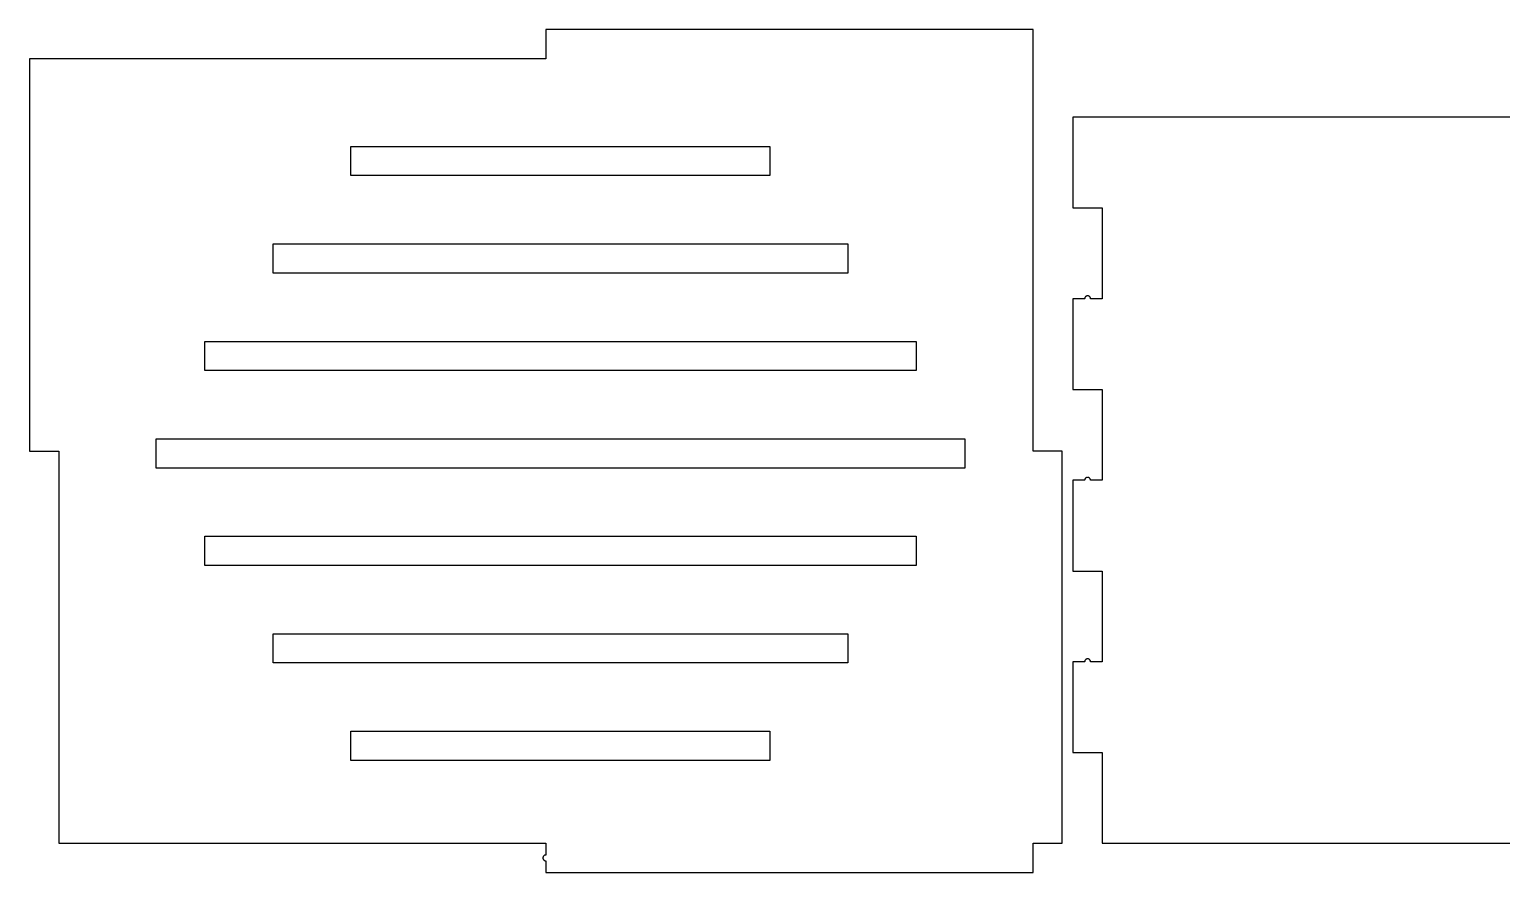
# Model space of a CAD drawing. Header units: metres. Extents: x -5 to 555, y -3 to 257.
# Drawn here: x -3 to 148.1, y 170.2 to 256.7 of the extents above; entities that cross this region are included whole.
import ezdxf

# ---------------------------------------------------------------- set-up
doc = ezdxf.new("R2010")
doc.units = ezdxf.units.M

msp = doc.modelspace()

# ---------------------------------------------------------------- linework, layer by layer
for p, q in [((100, 256.7), (50, 256.7)), ((50, 256.7), (50, 253.7)), ((100, 213.45), (100, 256.7)), ((50, 253.7), (-3, 253.7)), ((-3, 253.7), (-3, 213.45)), ((201.119, 247.7), (104.1, 247.7)), ((104.1, 247.7), (104.1, 238.387)), ((30, 241.7), (30, 244.7)), ((30, 244.7), (73, 244.7)), ((73, 244.7), (73, 241.7)), ((73, 241.7), (30, 241.7)), ((104.1, 238.387), (107.1, 238.387)), ((107.1, 238.387), (107.1, 229.075)), ((22, 231.7), (22, 234.7)), ((22, 234.7), (81, 234.7)), ((81, 234.7), (81, 231.7)), ((81, 231.7), (22, 231.7)), ((105.3, 229.075), (104.1, 229.075)), ((104.1, 229.075), (104.1, 219.762)), ((105.302, 229.106), (105.3, 229.075)), ((105.307, 229.137), (105.302, 229.106)), ((105.315, 229.168), (105.307, 229.137)), ((105.326, 229.197), (105.315, 229.168)), ((105.34, 229.225), (105.326, 229.197)), ((105.357, 229.251), (105.34, 229.225)), ((105.377, 229.276), (105.357, 229.251)), ((105.399, 229.298), (105.377, 229.276)), ((105.424, 229.318), (105.399, 229.298)), ((105.45, 229.335), (105.424, 229.318)), ((105.478, 229.349), (105.45, 229.335)), ((105.507, 229.36), (105.478, 229.349)), ((105.538, 229.368), (105.507, 229.36)), ((105.569, 229.373), (105.538, 229.368)), ((105.6, 229.375), (105.569, 229.373)), ((105.631, 229.373), (105.6, 229.375)), ((105.662, 229.368), (105.631, 229.373)), ((105.693, 229.36), (105.662, 229.368)), ((105.722, 229.349), (105.693, 229.36)), ((105.75, 229.335), (105.722, 229.349)), ((105.776, 229.318), (105.75, 229.335)), ((105.801, 229.298), (105.776, 229.318)), ((105.823, 229.276), (105.801, 229.298)), ((105.843, 229.251), (105.823, 229.276)), ((105.86, 229.225), (105.843, 229.251)), ((105.874, 229.197), (105.86, 229.225)), ((105.885, 229.168), (105.874, 229.197)), ((105.893, 229.137), (105.885, 229.168)), ((105.898, 229.106), (105.893, 229.137)), ((105.9, 229.075), (105.898, 229.106)), ((107.1, 229.075), (105.9, 229.075)), ((15, 221.7), (15, 224.7)), ((15, 224.7), (88, 224.7)), ((88, 224.7), (88, 221.7)), ((88, 221.7), (15, 221.7)), ((104.1, 219.762), (107.1, 219.762)), ((107.1, 219.762), (107.1, 210.45)), ((10, 211.7), (10, 214.7)), ((10, 214.7), (93, 214.7)), ((93, 214.7), (93, 211.7)), ((-3, 213.45), (0, 213.45)), ((0, 213.45), (0, 173.2)), ((103, 213.45), (100, 213.45)), ((103, 173.2), (103, 213.45)), ((93, 211.7), (10, 211.7)), ((105.3, 210.45), (104.1, 210.45)), ((104.1, 210.45), (104.1, 201.137)), ((105.302, 210.481), (105.3, 210.45)), ((105.307, 210.512), (105.302, 210.481)), ((105.315, 210.543), (105.307, 210.512)), ((105.326, 210.572), (105.315, 210.543)), ((105.34, 210.6), (105.326, 210.572)), ((105.357, 210.626), (105.34, 210.6)), ((105.377, 210.651), (105.357, 210.626)), ((105.399, 210.673), (105.377, 210.651)), ((105.424, 210.693), (105.399, 210.673)), ((105.45, 210.71), (105.424, 210.693)), ((105.478, 210.724), (105.45, 210.71)), ((105.507, 210.735), (105.478, 210.724)), ((105.538, 210.743), (105.507, 210.735)), ((105.569, 210.748), (105.538, 210.743)), ((105.6, 210.75), (105.569, 210.748)), ((105.631, 210.748), (105.6, 210.75)), ((105.662, 210.743), (105.631, 210.748)), ((105.693, 210.735), (105.662, 210.743)), ((105.722, 210.724), (105.693, 210.735)), ((105.75, 210.71), (105.722, 210.724)), ((105.776, 210.693), (105.75, 210.71)), ((105.801, 210.673), (105.776, 210.693)), ((105.823, 210.651), (105.801, 210.673)), ((105.843, 210.626), (105.823, 210.651)), ((105.86, 210.6), (105.843, 210.626)), ((105.874, 210.572), (105.86, 210.6)), ((105.885, 210.543), (105.874, 210.572)), ((105.893, 210.512), (105.885, 210.543)), ((105.898, 210.481), (105.893, 210.512)), ((105.9, 210.45), (105.898, 210.481)), ((107.1, 210.45), (105.9, 210.45)), ((15, 201.7), (15, 204.7)), ((15, 204.7), (88, 204.7)), ((88, 204.7), (88, 201.7)), ((88, 201.7), (15, 201.7)), ((104.1, 201.137), (107.1, 201.137)), ((107.1, 201.137), (107.1, 191.825)), ((22, 191.7), (22, 194.7)), ((22, 194.7), (81, 194.7)), ((81, 194.7), (81, 191.7)), ((105.307, 191.887), (105.302, 191.856)), ((105.315, 191.918), (105.307, 191.887)), ((105.326, 191.947), (105.315, 191.918)), ((105.34, 191.975), (105.326, 191.947)), ((105.357, 192.001), (105.34, 191.975)), ((105.377, 192.026), (105.357, 192.001)), ((105.399, 192.048), (105.377, 192.026)), ((105.424, 192.068), (105.399, 192.048)), ((105.45, 192.085), (105.424, 192.068)), ((105.478, 192.099), (105.45, 192.085)), ((105.507, 192.11), (105.478, 192.099)), ((105.538, 192.118), (105.507, 192.11)), ((105.569, 192.123), (105.538, 192.118)), ((105.6, 192.125), (105.569, 192.123)), ((105.631, 192.123), (105.6, 192.125)), ((105.662, 192.118), (105.631, 192.123)), ((105.693, 192.11), (105.662, 192.118)), ((105.722, 192.099), (105.693, 192.11)), ((105.75, 192.085), (105.722, 192.099)), ((105.776, 192.068), (105.75, 192.085)), ((105.801, 192.048), (105.776, 192.068)), ((105.823, 192.026), (105.801, 192.048)), ((105.843, 192.001), (105.823, 192.026)), ((105.86, 191.975), (105.843, 192.001)), ((105.874, 191.947), (105.86, 191.975)), ((105.885, 191.918), (105.874, 191.947)), ((105.893, 191.887), (105.885, 191.918)), ((105.898, 191.856), (105.893, 191.887)), ((81, 191.7), (22, 191.7)), ((105.3, 191.825), (104.1, 191.825)), ((104.1, 191.825), (104.1, 182.512)), ((105.302, 191.856), (105.3, 191.825)), ((105.9, 191.825), (105.898, 191.856)), ((107.1, 191.825), (105.9, 191.825)), ((30, 181.7), (30, 184.7)), ((30, 184.7), (73, 184.7)), ((73, 184.7), (73, 181.7)), ((73, 181.7), (30, 181.7)), ((104.1, 182.512), (107.1, 182.512)), ((107.1, 182.512), (107.1, 173.2)), ((0, 173.2), (50, 173.2)), ((50, 173.2), (50, 172)), ((100, 173.2), (103, 173.2)), ((100, 170.2), (100, 173.2)), ((107.1, 173.2), (201.119, 173.2)), ((49.7016, 171.731), (49.7, 171.7)), ((49.7, 171.7), (49.7016, 171.669)), ((49.7066, 171.762), (49.7016, 171.731)), ((49.7016, 171.669), (49.7066, 171.638)), ((49.7147, 171.793), (49.7066, 171.762)), ((49.7066, 171.638), (49.7147, 171.607)), ((49.7259, 171.822), (49.7147, 171.793)), ((49.7147, 171.607), (49.7259, 171.578)), ((49.7402, 171.85), (49.7259, 171.822)), ((49.7259, 171.578), (49.7402, 171.55)), ((49.7573, 171.876), (49.7402, 171.85)), ((49.7402, 171.55), (49.7573, 171.524)), ((49.7771, 171.901), (49.7573, 171.876)), ((49.7573, 171.524), (49.7771, 171.499)), ((49.7993, 171.923), (49.7771, 171.901)), ((49.7771, 171.499), (49.7993, 171.477)), ((49.8237, 171.943), (49.7993, 171.923)), ((49.7993, 171.477), (49.8237, 171.457)), ((49.85, 171.96), (49.8237, 171.943)), ((49.8237, 171.457), (49.85, 171.44)), ((49.878, 171.974), (49.85, 171.96)), ((49.85, 171.44), (49.878, 171.426)), ((49.9073, 171.985), (49.878, 171.974)), ((49.878, 171.426), (49.9073, 171.415)), ((49.9376, 171.993), (49.9073, 171.985)), ((49.9073, 171.415), (49.9376, 171.407)), ((49.9686, 171.998), (49.9376, 171.993)), ((49.9376, 171.407), (49.9686, 171.402)), ((50, 172), (49.9686, 171.998)), ((49.9686, 171.402), (50, 171.4)), ((50, 171.4), (50, 170.2)), ((50, 170.2), (100, 170.2))]:
    msp.add_line(p, q)

doc.saveas('drawing.dxf')
